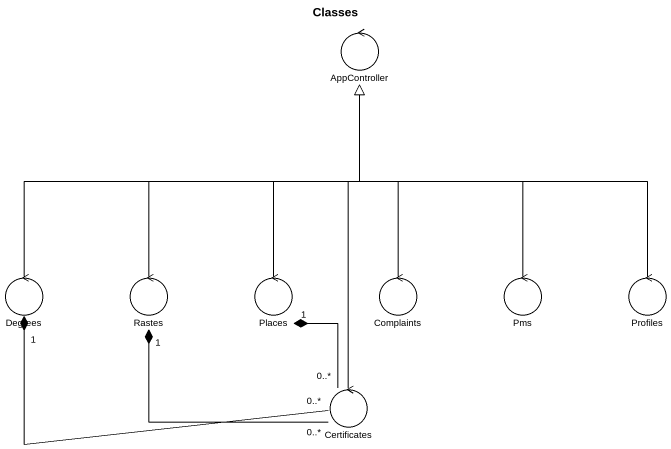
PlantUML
@startuml
title Classes
control AppController
control Degrees
control Rastes
control Places
control Complaints
control Pms
control Profiles
control Certificates
Degrees -up-|> AppController
Rastes -up-|> AppController
Places -up-|> AppController
Complaints -up-|> AppController
Pms -up-|> AppController
Profiles -up-|> AppController
Certificates -up-|> AppController
Certificates "0..*" -left-* "1" Degrees
Certificates "0..*" -up-* "1" Rastes
Certificates "0..*" -up-* "1" Places
@enduml
